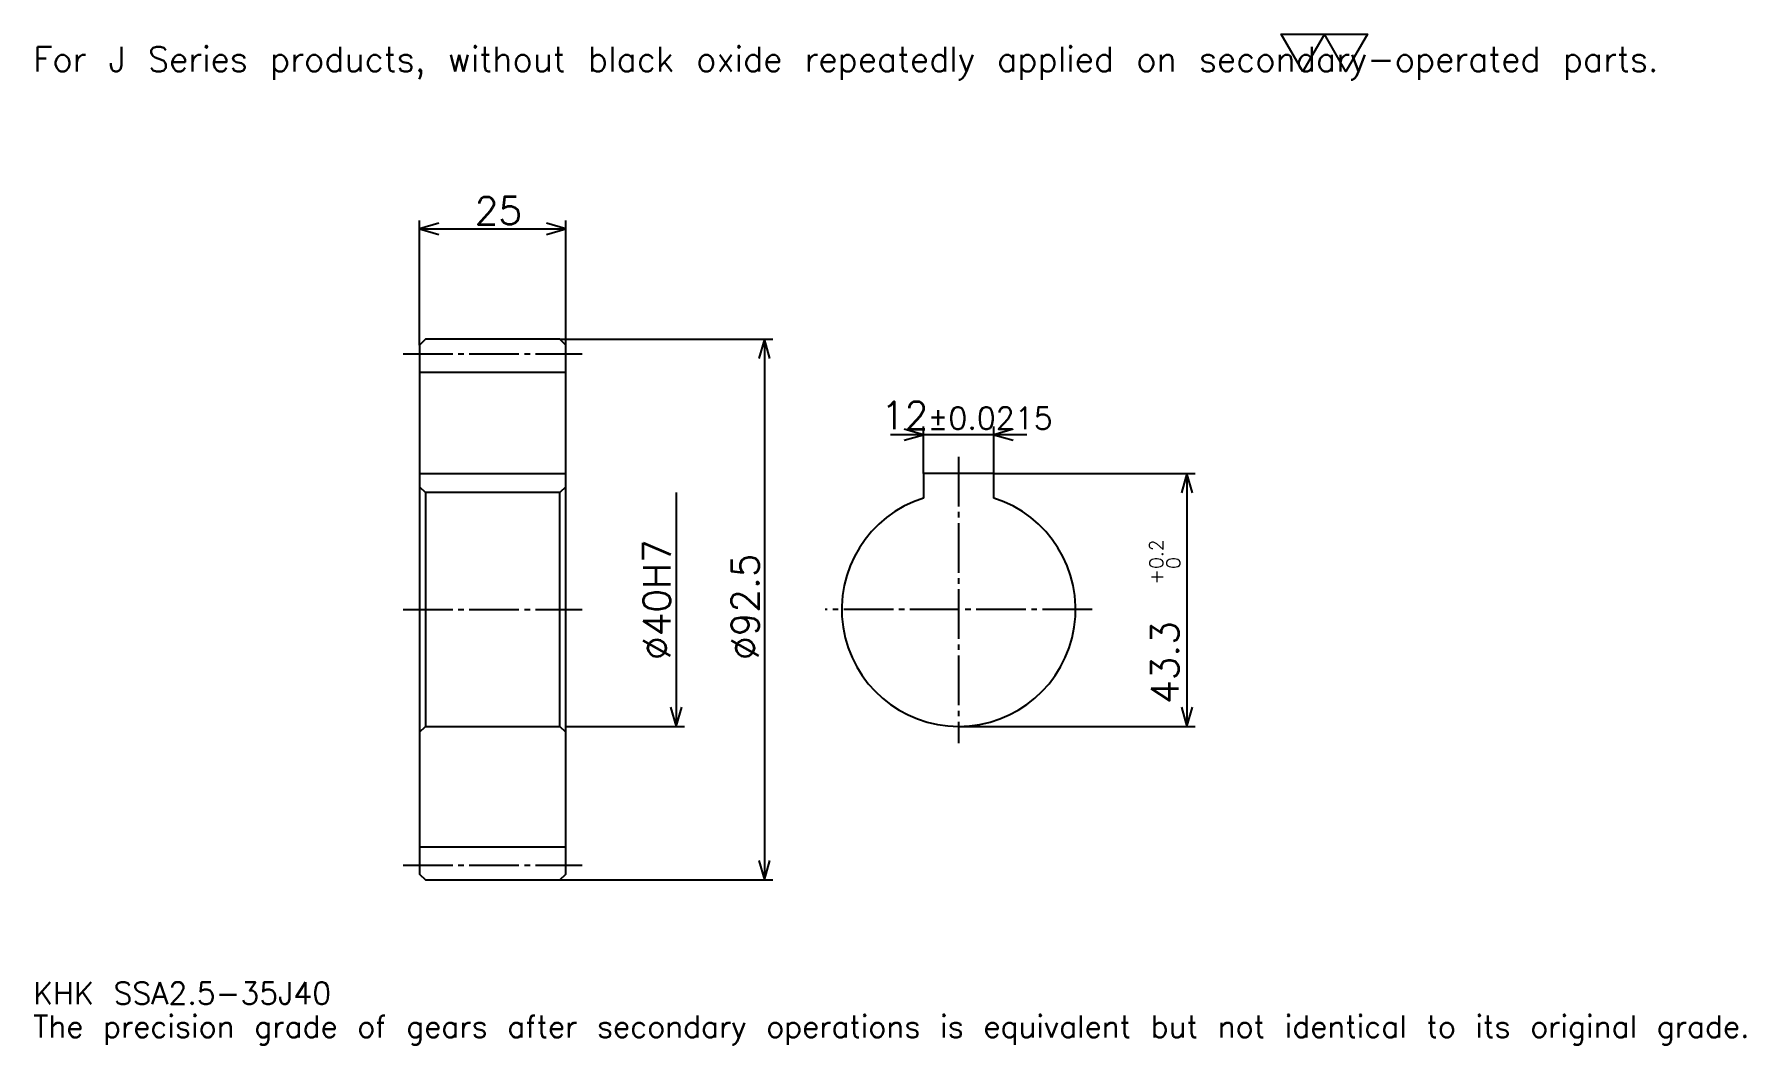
# Model space of a CAD drawing. Extents: x 10 to 302, y 3 to 176.
import ezdxf

# ---------------------------------------------------------------- set-up
doc = ezdxf.new("R2010")
doc.units = 0
doc.linetypes.add('DASHDOT', pattern=[11.33152, 8.498641, -0.944293, 0.944293, -0.944293])
doc.layers.get('0').update_dxf_attribs({"linetype": 'CONTINUOUS'})
doc.layers.add('DASHDOT', color=6, linetype='DASHDOT')
doc.styles.add('KANJI', font='TXT', dxfattribs={"bigfont": 'BIGFONT'})

msp = doc.modelspace()

# ---------------------------------------------------------------- linework, layer by layer
at = {"color": 5}
for p, q in [((75.539413, 124.174591), (75.539413, 144.476898)), ((100.539413, 124.174591), (100.539413, 144.476898)), ((75.539413, 143.060455), (100.539413, 143.060455)), ((75.539413, 123.174591), (75.539413, 124.174591)), ((99.539413, 124.174591), (100.539413, 124.174591)), ((100.539413, 124.174591), (135.950409, 124.174591)), ((100.539413, 123.174591), (100.539413, 124.174591)), ((134.533981, 124.174591), (134.533981, 31.674591)), ((161.754089, 101.224594), (161.754089, 109.251083)), ((173.754089, 101.224594), (173.754089, 109.251083)), ((179.419861, 107.834641), (156.088318, 107.834641)), ((173.754089, 101.224594), (208.22081, 101.224594)), ((206.804367, 101.224594), (206.804367, 57.924591)), ((119.425285, 97.924591), (119.425285, 57.924591)), ((100.539413, 57.924591), (120.841721, 57.924591)), ((167.754089, 57.924591), (208.22081, 57.924591)), ((99.539413, 31.674591), (100.539413, 31.674591)), ((100.539413, 31.674591), (135.950409, 31.674591))]:
    msp.add_line(p, q, dxfattribs=at)
at = {"color": 4}
for p, q in [((75.539413, 118.549591), (100.539413, 118.549591)), ((75.539413, 101.224594), (100.539413, 101.224594)), ((100.539413, 98.924591), (99.539413, 97.924591)), ((75.539413, 56.924591), (76.539413, 57.924591)), ((100.539413, 56.924591), (99.539413, 57.924591)), ((75.539413, 37.299591), (100.539413, 37.299591))]:
    msp.add_line(p, q, dxfattribs=at)
at = {"color": 7}
msp.add_lwpolyline([(226.630432, 169.972824), (222.947693, 176.356247), (237.678665, 176.356247), (233.995926, 169.972824), (230.313171, 176.356247), (226.630432, 169.972824)], dxfattribs=at)
at = {"color": 5}
for points in [[(78.844444, 144.004761), (75.539413, 143.060455), (78.844444, 142.11618)], [(97.23439, 142.11618), (100.539413, 143.060455), (97.23439, 144.004761)], [(135.478271, 120.869568), (134.533981, 124.174591), (133.589691, 120.869568)], [(158.449066, 106.89035), (161.754089, 107.834641), (158.449066, 108.778938)], [(177.059113, 108.778938), (173.754089, 107.834641), (177.059113, 106.89035)], [(207.748657, 97.919563), (206.804367, 101.224594), (205.860077, 97.919563)], [(118.480988, 61.229618), (119.425285, 57.924591), (120.369583, 61.229618)], [(205.860077, 61.229618), (206.804367, 57.924591), (207.748657, 61.229618)], [(133.589691, 34.979618), (134.533981, 31.674591), (135.478271, 34.979618)]]:
    msp.add_lwpolyline(points, dxfattribs=at)
at = {"color": 4}
for points in [[(75.539413, 56.924591), (75.539413, 32.674591), (76.539413, 31.674591), (99.539413, 31.674591), (100.539413, 32.674591), (100.539413, 123.174591), (99.539413, 124.174591), (76.539413, 124.174591), (75.539413, 123.174591), (75.539413, 56.924591)], [(173.754089, 97.003372), (173.754089, 101.224594), (161.754089, 101.224594), (161.754089, 97.003372)], [(75.539413, 98.924591), (76.539413, 97.924591), (76.539413, 57.924591), (99.539413, 57.924591), (99.539413, 97.924591), (76.539413, 97.924591)]]:
    msp.add_lwpolyline(points, dxfattribs=at)
msp.add_arc((167.754089, 77.924591), 20, 107.45760275, 72.54239725, dxfattribs=at)
at = {"layer": 'DASHDOT', "color": 7}
for p, q in [((72.706535, 121.674591), (103.372292, 121.674591)), ((167.754089, 104.057472), (167.754089, 55.091713)), ((72.706535, 77.924591), (103.372292, 77.924591)), ((190.586975, 77.924591), (144.921204, 77.924591)), ((72.706535, 34.174591), (103.372292, 34.174591))]:
    msp.add_line(p, q, dxfattribs=at)

# ---------------------------------------------------------------- texts
at = {"color": 7, "style": 'KANJI'}
for s, height, p in [('For J Series products, without black oxide repeatedly applied on secondary-operated parts.', 4.249321, (9.442935, 169.972824)), ('25', 4.721467, (84.970459, 143.815887)), ('12', 4.721467, (154.466949, 108.778938)), ('%%p0.0215', 3.777174, (162.445648, 108.778938)), ('KHK SSA2.5-35J40', 3.777174, (9.442935, 10.387228)), ('The precision grade of gears after secondary operations is equivalent but not identical to its original grade.', 3.777174, (9.442935, 4.721467))]:
    msp.add_text(s, height=height, dxfattribs=at).set_placement(p)
for s, height, p in [('%%c40H7', 4.721467, (118.480988, 69.307915)), ('0.2', 2.360734, (202.743896, 84.862396)), ('%%c92.5', 4.721467, (133.589691, 69.307915)), ('0', 2.360734, (205.671219, 84.862396)), ('+', 2.360734, (202.743896, 82.218376)), ('43.3', 4.721467, (205.387924, 61.781994))]:
    msp.add_text(s, height=height, rotation=90, dxfattribs=at).set_placement(p)

doc.saveas('drawing.dxf')
